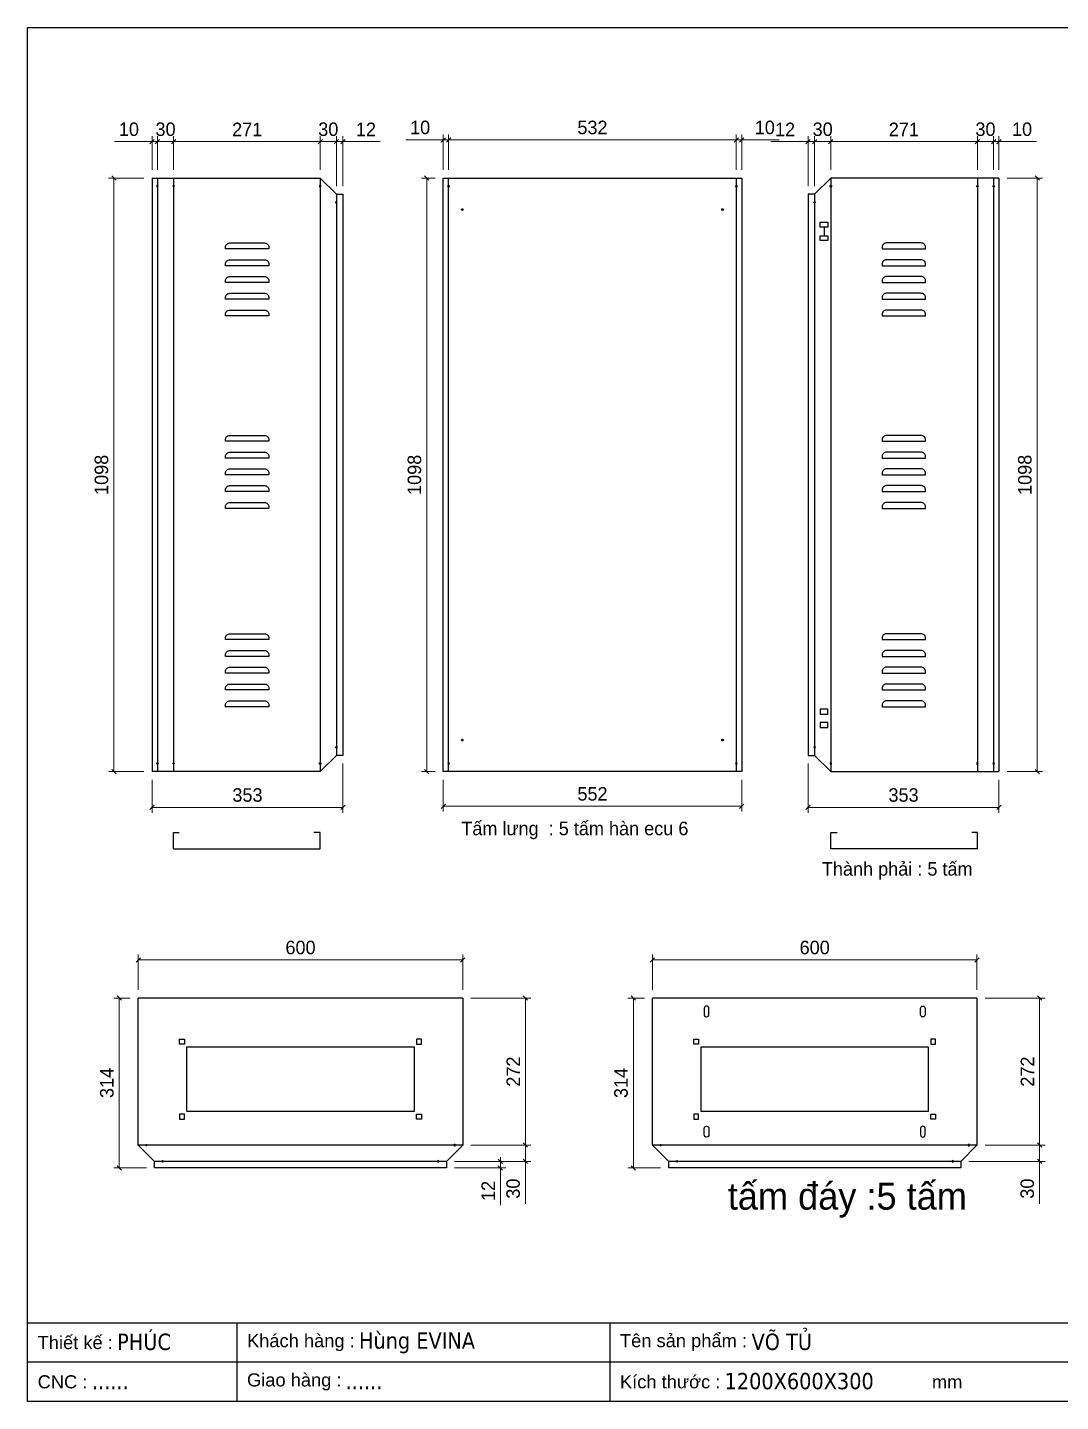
# Model space of a CAD drawing. Header units: millimetres. Extents: x 0 to 3594, y 0 to 2541.
# Drawn here: x 0 to 1910, y 0 to 2541 of the extents above; entities that cross this region are included whole.
import ezdxf
from ezdxf.enums import TextEntityAlignment as Align

# ---------------------------------------------------------------- set-up
doc = ezdxf.new("R2010")
doc.units = ezdxf.units.MM
doc.layers.add('CNC', color=7, linetype='Continuous')
doc.layers.add('DIM', color=253, linetype='Continuous')
doc.styles.add('Arial', font='arial.ttf')
doc.styles.add('Tahoma (Input Text)', font='tahoma.ttf')
doc.dimstyles.new('Dim-25', dxfattribs={"dimtxt": 25, "dimasz": 8, "dimexe": 10, "dimexo": 15, "dimgap": 10, "dimtad": 1, "dimdec": 0, "dimtxsty": 'Standard', "dimblk": 'OBLIQUE', "dimcen": 10, "dimclrd": 5, "dimclre": 5, "dimclrt": 3, "dimazin": 3, "dimtfac": 1, "dimtdec": 0, "dimtmove": 0, "dimatfit": 3, "dimldrblk": 'OBLIQUE', "dimlwd": 9, "dimlwe": 9})

# ---------------------------------------------------------------- blocks, each defined once
blk = doc.blocks.new('khungtenAsean2')
at = {"color": 7}
for p, q in [((2970, -1980), (0, -1980)), ((320, -1980), (320, -2100)), ((890, -1980), (890, -2100)), ((2020, -2040), (0, -2040))]:
    blk.add_line(p, q, dxfattribs=at)
blk.add_lwpolyline([(0, 0), (2970, 0), (2970, -2100), (0, -2100)], close=True, dxfattribs=at)
at = {"color": 2, "char_height": 20, "width": 917.634, "attachment_point": 4, "style": 'Arial'}
for s, insert in [('  Tên sản phẩm :', (890, -2010)), ('  Thiết kế :', (0, -2010)), ('  Khách hàng :', (320, -2010)), ('  Giao hàng :', (320, -2070)), ('  CNC :', (0, -2070)), ('  Kích thước :', (890, -2070)), ('mm', (1382.3, -2070))]:
    blk.add_mtext(s, dxfattribs=dict(at, insert=insert))
at = {"color": 1, "style": 'Tahoma (Input Text)', "flags": 8}
for tag, p in [('#03', (506.6, -2019.3)), ('#01', (137.1, -2021.3)), ('#05', (1106.6, -2021.3)), ('#07', (1834.7, -2021.3)), ('#09', (2146.7, -2021.3)), ('#02', (98.5, -2081.3)), ('#04', (486.1, -2081.3)), ('#06', (1065.3, -2081.3)), ('#08', (1817.4, -2081.3)), ('#10', (2146.7, -2081.3))]:
    blk.add_attdef(tag, p, '', height=25, dxfattribs=at)
blk.add_attdef('#11', text='', height=25, dxfattribs=at).set_placement((2915, -2067.3), align=Align.CENTER)
blk = doc.blocks.new('*D1')
at = {"color": 0, "linetype": 'ByBlock', "lineweight": -2}
for p, q in [((274.3, 2334), (266.3, 2326)), ((537.3, 2326), (545.3, 2334))]:
    blk.add_line(p, q, dxfattribs=at)
at = {"layer": 'Defpoints', "color": 0, "transparency": 16777216}
for p in [(541.3, 2330), (270.3, 2262.5), (541.3, 2262.5)]:
    blk.add_point(p, dxfattribs=at)
at = {"layer": 'DIM', "color": 5, "lineweight": 9, "transparency": 16777216}
for p, q in [((270.3, 2277.5), (270.3, 2340)), ((541.3, 2277.5), (541.3, 2340)), ((270.3, 2330), (541.3, 2330))]:
    blk.add_line(p, q, dxfattribs=at)
at = {"layer": 'DIM', "color": 3, "transparency": 16777216, "insert": (406.3, 2352.5), "char_height": 25, "attachment_point": 5}
blk.add_mtext('271', dxfattribs=at)
blk = doc.blocks.new('_Oblique')
at = {"color": 0, "linetype": 'ByBlock', "lineweight": -2}
blk.add_line((-0.5, -0.5), (0.5, 0.5), dxfattribs=at)
blk = doc.blocks.new('*D2')
at = {"color": 0, "linetype": 'ByBlock', "lineweight": -2}
for p, q in [((545.3, 2334), (537.3, 2326)), ((567.3, 2326), (575.3, 2334))]:
    blk.add_line(p, q, dxfattribs=at)
at = {"layer": 'Defpoints', "color": 0, "transparency": 16777216}
for p in [(571.3, 2330), (541.3, 2262.5), (571.3, 2232.5)]:
    blk.add_point(p, dxfattribs=at)
at = {"layer": 'DIM', "color": 5, "lineweight": 9, "transparency": 16777216}
for p, q in [((541.3, 2277.5), (541.3, 2340)), ((571.3, 2247.5), (571.3, 2340)), ((541.3, 2330), (571.3, 2330))]:
    blk.add_line(p, q, dxfattribs=at)
at = {"layer": 'DIM', "color": 3, "transparency": 16777216, "insert": (556.3, 2352.7), "char_height": 25, "attachment_point": 5}
blk.add_mtext('30', dxfattribs=at)
blk = doc.blocks.new('*D3')
at = {"color": 0, "linetype": 'ByBlock', "lineweight": -2}
for p, q in [((567.3, 2326), (575.3, 2334)), ((587.3, 2334), (579.3, 2326))]:
    blk.add_line(p, q, dxfattribs=at)
at = {"layer": 'Defpoints', "color": 0, "transparency": 16777216}
for p in [(583.3, 2330), (571.3, 2232.5), (583.3, 2232.5)]:
    blk.add_point(p, dxfattribs=at)
at = {"layer": 'DIM', "color": 5, "lineweight": 9, "transparency": 16777216}
for p, q in [((571.3, 2247.5), (571.3, 2340)), ((583.3, 2247.5), (583.3, 2340)), ((571.3, 2330), (563.3, 2330)), ((571.3, 2330), (583.3, 2330)), ((583.3, 2330), (652.5, 2330))]:
    blk.add_line(p, q, dxfattribs=at)
at = {"layer": 'DIM', "color": 3, "transparency": 16777216, "insert": (625.9, 2352.5), "char_height": 25, "attachment_point": 5}
blk.add_mtext('12', dxfattribs=at)
blk = doc.blocks.new('*D4')
at = {"color": 0, "linetype": 'ByBlock', "lineweight": -2}
for p, q in [((234.3, 1102.7), (226.3, 1094.7)), ((579.3, 1094.7), (587.3, 1102.7))]:
    blk.add_line(p, q, dxfattribs=at)
at = {"layer": 'Defpoints', "color": 0, "transparency": 16777216}
for p in [(583.3, 1194.9), (230.3, 1164.9), (583.3, 1098.7)]:
    blk.add_point(p, dxfattribs=at)
at = {"layer": 'DIM', "color": 5, "lineweight": 9, "transparency": 16777216}
for p, q in [((583.3, 1179.9), (583.3, 1088.7)), ((230.3, 1149.9), (230.3, 1088.7)), ((230.3, 1098.7), (583.3, 1098.7))]:
    blk.add_line(p, q, dxfattribs=at)
at = {"layer": 'DIM', "color": 3, "transparency": 16777216, "insert": (406.8, 1121.5), "char_height": 25, "attachment_point": 5}
blk.add_mtext('353', dxfattribs=at)
blk = doc.blocks.new('*D5')
at = {"color": 0, "linetype": 'ByBlock', "lineweight": -2}
for p, q in [((244.3, 2334), (236.3, 2326)), ((266.3, 2326), (274.3, 2334))]:
    blk.add_line(p, q, dxfattribs=at)
at = {"layer": 'Defpoints', "color": 0, "transparency": 16777216}
for p in [(240.3, 2330), (240.3, 2262.5), (270.3, 2262.5)]:
    blk.add_point(p, dxfattribs=at)
at = {"layer": 'DIM', "color": 5, "lineweight": 9, "transparency": 16777216}
for p, q in [((240.3, 2277.5), (240.3, 2340)), ((270.3, 2277.5), (270.3, 2340)), ((270.3, 2330), (240.3, 2330))]:
    blk.add_line(p, q, dxfattribs=at)
at = {"layer": 'DIM', "color": 3, "transparency": 16777216, "insert": (255.3, 2352.7), "char_height": 25, "attachment_point": 5}
blk.add_mtext('30', dxfattribs=at)
blk = doc.blocks.new('*D6')
at = {"color": 0, "linetype": 'ByBlock', "lineweight": -2}
for p, q in [((226.3, 2326), (234.3, 2334)), ((244.3, 2334), (236.3, 2326))]:
    blk.add_line(p, q, dxfattribs=at)
at = {"layer": 'Defpoints', "color": 0, "transparency": 16777216}
for p in [(230.3, 2330), (230.3, 2262.5), (240.3, 2262.5)]:
    blk.add_point(p, dxfattribs=at)
at = {"layer": 'DIM', "color": 5, "lineweight": 9, "transparency": 16777216}
for p, q in [((230.3, 2277.5), (230.3, 2340)), ((240.3, 2277.5), (240.3, 2340)), ((230.3, 2330), (160.9, 2330)), ((240.3, 2330), (230.3, 2330)), ((240.3, 2330), (248.3, 2330))]:
    blk.add_line(p, q, dxfattribs=at)
at = {"layer": 'DIM', "color": 3, "transparency": 16777216, "insert": (187.6, 2352.7), "char_height": 25, "attachment_point": 5}
blk.add_mtext('10', dxfattribs=at)
blk = doc.blocks.new('f3daunguoc')
at = {"layer": 'CNC', "color": 2, "lineweight": -3}
blk.add_circle((0, 0), 1.5, dxfattribs=at)
blk = doc.blocks.new('*D7')
at = {"color": 0, "linetype": 'ByBlock', "lineweight": -2}
for p, q in [((163.7, 2258.5), (155.7, 2266.5)), ((155.7, 1168.9), (163.7, 1160.9))]:
    blk.add_line(p, q, dxfattribs=at)
at = {"layer": 'Defpoints', "color": 0, "ltscale": 3, "transparency": 16777216}
for p in [(230.3, 2262.5), (159.7, 1164.9), (230.3, 1164.9)]:
    blk.add_point(p, dxfattribs=at)
at = {"layer": 'DIM', "color": 5, "lineweight": 9, "ltscale": 3, "transparency": 16777216}
for p, q in [((215.3, 2262.5), (149.7, 2262.5)), ((159.7, 2262.5), (159.7, 1164.9)), ((215.3, 1164.9), (149.7, 1164.9))]:
    blk.add_line(p, q, dxfattribs=at)
at = {"layer": 'DIM', "color": 3, "ltscale": 3, "transparency": 16777216, "insert": (136.9, 1713.7), "char_height": 25, "attachment_point": 5, "rotation": 90}
blk.add_mtext('1098', dxfattribs=at)
blk = doc.blocks.new('*D8')
at = {"color": 0, "linetype": 'ByBlock', "lineweight": -2}
for p, q in [((1489.6, 2334), (1481.6, 2326)), ((1752.6, 2326), (1760.6, 2334))]:
    blk.add_line(p, q, dxfattribs=at)
at = {"layer": 'Defpoints', "color": 0, "transparency": 16777216}
for p in [(1485.6, 2330), (1485.6, 2262.5), (1756.6, 2262.5)]:
    blk.add_point(p, dxfattribs=at)
at = {"layer": 'DIM', "color": 5, "lineweight": 9, "transparency": 16777216}
for p, q in [((1485.6, 2277.5), (1485.6, 2340)), ((1756.6, 2277.5), (1756.6, 2340)), ((1756.6, 2330), (1485.6, 2330))]:
    blk.add_line(p, q, dxfattribs=at)
at = {"layer": 'DIM', "color": 3, "transparency": 16777216, "insert": (1620.6, 2352.5), "char_height": 25, "attachment_point": 5}
blk.add_mtext('271', dxfattribs=at)
blk = doc.blocks.new('*D9')
at = {"color": 0, "linetype": 'ByBlock', "lineweight": -2}
for p, q in [((1459.6, 2334), (1451.6, 2326)), ((1481.6, 2326), (1489.6, 2334))]:
    blk.add_line(p, q, dxfattribs=at)
at = {"layer": 'Defpoints', "color": 0, "transparency": 16777216}
for p in [(1455.6, 2330), (1485.6, 2262.5), (1455.6, 2232.5)]:
    blk.add_point(p, dxfattribs=at)
at = {"layer": 'DIM', "color": 5, "lineweight": 9, "transparency": 16777216}
for p, q in [((1455.6, 2247.5), (1455.6, 2340)), ((1485.6, 2277.5), (1485.6, 2340)), ((1485.6, 2330), (1455.6, 2330))]:
    blk.add_line(p, q, dxfattribs=at)
at = {"layer": 'DIM', "color": 3, "transparency": 16777216, "insert": (1470.6, 2352.7), "char_height": 25, "attachment_point": 5}
blk.add_mtext('30', dxfattribs=at)
blk = doc.blocks.new('*D10')
at = {"color": 0, "linetype": 'ByBlock', "lineweight": -2}
for p, q in [((1439.6, 2326), (1447.6, 2334)), ((1459.6, 2334), (1451.6, 2326))]:
    blk.add_line(p, q, dxfattribs=at)
at = {"layer": 'Defpoints', "color": 0, "transparency": 16777216}
for p in [(1443.6, 2330), (1443.6, 2232.5), (1455.6, 2232.5)]:
    blk.add_point(p, dxfattribs=at)
at = {"layer": 'DIM', "color": 5, "lineweight": 9, "transparency": 16777216}
for p, q in [((1443.6, 2247.5), (1443.6, 2340)), ((1455.6, 2247.5), (1455.6, 2340)), ((1443.6, 2330), (1374.4, 2330)), ((1455.6, 2330), (1443.6, 2330)), ((1455.6, 2330), (1463.6, 2330))]:
    blk.add_line(p, q, dxfattribs=at)
at = {"layer": 'DIM', "color": 3, "transparency": 16777216, "insert": (1401, 2352.5), "char_height": 25, "attachment_point": 5}
blk.add_mtext('12', dxfattribs=at)
blk = doc.blocks.new('*D11')
at = {"color": 0, "linetype": 'ByBlock', "lineweight": -2}
for p, q in [((1447.6, 1102.7), (1439.6, 1094.7)), ((1792.6, 1094.7), (1800.6, 1102.7))]:
    blk.add_line(p, q, dxfattribs=at)
at = {"layer": 'Defpoints', "color": 0, "transparency": 16777216}
for p in [(1443.6, 1194.9), (1796.6, 1164.9), (1443.6, 1098.7)]:
    blk.add_point(p, dxfattribs=at)
at = {"layer": 'DIM', "color": 5, "lineweight": 9, "transparency": 16777216}
for p, q in [((1443.6, 1179.9), (1443.6, 1088.7)), ((1796.6, 1149.9), (1796.6, 1088.7)), ((1796.6, 1098.7), (1443.6, 1098.7))]:
    blk.add_line(p, q, dxfattribs=at)
at = {"layer": 'DIM', "color": 3, "transparency": 16777216, "insert": (1620.1, 1121.5), "char_height": 25, "attachment_point": 5}
blk.add_mtext('353', dxfattribs=at)
blk = doc.blocks.new('*D12')
at = {"color": 0, "linetype": 'ByBlock', "lineweight": -2}
for p, q in [((1760.6, 2334), (1752.6, 2326)), ((1782.6, 2326), (1790.6, 2334))]:
    blk.add_line(p, q, dxfattribs=at)
at = {"layer": 'Defpoints', "color": 0, "transparency": 16777216}
for p in [(1786.6, 2330), (1756.6, 2262.5), (1786.6, 2262.5)]:
    blk.add_point(p, dxfattribs=at)
at = {"layer": 'DIM', "color": 5, "lineweight": 9, "transparency": 16777216}
for p, q in [((1756.6, 2277.5), (1756.6, 2340)), ((1786.6, 2277.5), (1786.6, 2340)), ((1756.6, 2330), (1786.6, 2330))]:
    blk.add_line(p, q, dxfattribs=at)
at = {"layer": 'DIM', "color": 3, "transparency": 16777216, "insert": (1771.6, 2352.7), "char_height": 25, "attachment_point": 5}
blk.add_mtext('30', dxfattribs=at)
blk = doc.blocks.new('*D13')
at = {"color": 0, "linetype": 'ByBlock', "lineweight": -2}
for p, q in [((1782.6, 2326), (1790.6, 2334)), ((1800.6, 2334), (1792.6, 2326))]:
    blk.add_line(p, q, dxfattribs=at)
at = {"layer": 'Defpoints', "color": 0, "transparency": 16777216}
for p in [(1796.6, 2330), (1786.6, 2262.5), (1796.6, 2262.5)]:
    blk.add_point(p, dxfattribs=at)
at = {"layer": 'DIM', "color": 5, "lineweight": 9, "transparency": 16777216}
for p, q in [((1786.6, 2277.5), (1786.6, 2340)), ((1796.6, 2277.5), (1796.6, 2340)), ((1786.6, 2330), (1778.6, 2330)), ((1786.6, 2330), (1796.6, 2330)), ((1796.6, 2330), (1866, 2330))]:
    blk.add_line(p, q, dxfattribs=at)
at = {"layer": 'DIM', "color": 3, "transparency": 16777216, "insert": (1839.3, 2352.7), "char_height": 25, "attachment_point": 5}
blk.add_mtext('10', dxfattribs=at)
blk = doc.blocks.new('*D14')
at = {"color": 0, "linetype": 'ByBlock', "lineweight": -2}
for p, q in [((1871.3, 2258.5), (1863.3, 2266.5)), ((1863.3, 1168.9), (1871.3, 1160.9))]:
    blk.add_line(p, q, dxfattribs=at)
at = {"layer": 'Defpoints', "color": 0, "ltscale": 3, "transparency": 16777216}
for p in [(1796.6, 2262.5), (1796.6, 1164.9), (1867.3, 1164.9)]:
    blk.add_point(p, dxfattribs=at)
at = {"layer": 'DIM', "color": 5, "lineweight": 9, "ltscale": 3, "transparency": 16777216}
for p, q in [((1811.6, 2262.5), (1877.3, 2262.5)), ((1867.3, 2262.5), (1867.3, 1164.9)), ((1811.6, 1164.9), (1877.3, 1164.9))]:
    blk.add_line(p, q, dxfattribs=at)
at = {"layer": 'DIM', "color": 3, "ltscale": 3, "transparency": 16777216, "insert": (1844.5, 1713.7), "char_height": 25, "attachment_point": 5, "rotation": 90}
blk.add_mtext('1098', dxfattribs=at)
blk = doc.blocks.new('*D15')
at = {"color": 0, "linetype": 'ByBlock', "lineweight": -2}
for p, q in [((772.8, 1104.9), (764.8, 1096.9)), ((1316.8, 1096.9), (1324.8, 1104.9))]:
    blk.add_line(p, q, dxfattribs=at)
at = {"layer": 'Defpoints', "color": 0, "transparency": 16777216}
for p in [(768.8, 1164.9), (1320.8, 1164.9), (1320.8, 1100.9)]:
    blk.add_point(p, dxfattribs=at)
at = {"layer": 'DIM', "color": 5, "lineweight": 9, "transparency": 16777216}
for p, q in [((768.8, 1149.9), (768.8, 1090.9)), ((1320.8, 1149.9), (1320.8, 1090.9)), ((768.8, 1100.9), (1320.8, 1100.9))]:
    blk.add_line(p, q, dxfattribs=at)
at = {"layer": 'DIM', "color": 3, "transparency": 16777216, "insert": (1044.8, 1123.6), "char_height": 25, "attachment_point": 5}
blk.add_mtext('552', dxfattribs=at)
blk = doc.blocks.new('*D16')
at = {"color": 0, "linetype": 'ByBlock', "lineweight": -2}
for p, q in [((782.8, 2337.2), (774.8, 2329.2)), ((1306.8, 2329.2), (1314.8, 2337.2))]:
    blk.add_line(p, q, dxfattribs=at)
at = {"layer": 'Defpoints', "color": 0, "transparency": 16777216}
for p in [(1310.8, 2333.2), (778.8, 2262.5), (1310.8, 2262.5)]:
    blk.add_point(p, dxfattribs=at)
at = {"layer": 'DIM', "color": 5, "lineweight": 9, "transparency": 16777216}
for p, q in [((778.8, 2277.5), (778.8, 2343.2)), ((1310.8, 2277.5), (1310.8, 2343.2)), ((778.8, 2333.2), (1310.8, 2333.2))]:
    blk.add_line(p, q, dxfattribs=at)
at = {"layer": 'DIM', "color": 3, "transparency": 16777216, "insert": (1044.8, 2356), "char_height": 25, "attachment_point": 5}
blk.add_mtext('532', dxfattribs=at)
blk = doc.blocks.new('*D17')
at = {"color": 0, "linetype": 'ByBlock', "lineweight": -2}
for p, q in [((1306.8, 2329.2), (1314.8, 2337.2)), ((1324.8, 2337.2), (1316.8, 2329.2))]:
    blk.add_line(p, q, dxfattribs=at)
at = {"layer": 'Defpoints', "color": 0, "transparency": 16777216}
for p in [(1320.8, 2333.2), (1310.8, 2262.5), (1320.8, 2262.5)]:
    blk.add_point(p, dxfattribs=at)
at = {"layer": 'DIM', "color": 5, "lineweight": 9, "transparency": 16777216}
for p, q in [((1310.8, 2277.5), (1310.8, 2343.2)), ((1320.8, 2277.5), (1320.8, 2343.2)), ((1310.8, 2333.2), (1302.8, 2333.2)), ((1310.8, 2333.2), (1320.8, 2333.2)), ((1320.8, 2333.2), (1390.1, 2333.2))]:
    blk.add_line(p, q, dxfattribs=at)
at = {"layer": 'DIM', "color": 3, "transparency": 16777216, "insert": (1363.5, 2356), "char_height": 25, "attachment_point": 5}
blk.add_mtext('10', dxfattribs=at)
blk = doc.blocks.new('*D18')
at = {"color": 0, "linetype": 'ByBlock', "lineweight": -2}
for p, q in [((764.8, 2329.2), (772.8, 2337.2)), ((782.8, 2337.2), (774.8, 2329.2))]:
    blk.add_line(p, q, dxfattribs=at)
at = {"layer": 'Defpoints', "color": 0, "transparency": 16777216}
for p in [(768.8, 2333.2), (768.8, 2262.5), (778.8, 2262.5)]:
    blk.add_point(p, dxfattribs=at)
at = {"layer": 'DIM', "color": 5, "lineweight": 9, "transparency": 16777216}
for p, q in [((768.8, 2277.5), (768.8, 2343.2)), ((778.8, 2277.5), (778.8, 2343.2)), ((768.8, 2333.2), (699.4, 2333.2)), ((778.8, 2333.2), (768.8, 2333.2)), ((778.8, 2333.2), (786.8, 2333.2))]:
    blk.add_line(p, q, dxfattribs=at)
at = {"layer": 'DIM', "color": 3, "transparency": 16777216, "insert": (726.1, 2356), "char_height": 25, "attachment_point": 5}
blk.add_mtext('10', dxfattribs=at)
blk = doc.blocks.new('*D19')
at = {"color": 0, "linetype": 'ByBlock', "lineweight": -2}
for p, q in [((742.5, 2258.5), (734.5, 2266.5)), ((734.5, 1168.9), (742.5, 1160.9))]:
    blk.add_line(p, q, dxfattribs=at)
at = {"layer": 'Defpoints', "color": 0, "ltscale": 3, "transparency": 16777216}
for p in [(768.8, 2262.5), (738.5, 1164.9), (768.8, 1164.9)]:
    blk.add_point(p, dxfattribs=at)
at = {"layer": 'DIM', "color": 5, "lineweight": 9, "ltscale": 3, "transparency": 16777216}
for p, q in [((753.8, 2262.5), (728.5, 2262.5)), ((738.5, 2262.5), (738.5, 1164.9)), ((753.8, 1164.9), (728.5, 1164.9))]:
    blk.add_line(p, q, dxfattribs=at)
at = {"layer": 'DIM', "color": 3, "ltscale": 3, "transparency": 16777216, "insert": (715.7, 1713.7), "char_height": 25, "attachment_point": 5, "rotation": 90}
blk.add_mtext('1098', dxfattribs=at)
blk = doc.blocks.new('*D24')
at = {"color": 0, "linetype": 'ByBlock', "lineweight": -2}
for p, q in [((870.6, 448.1), (878.6, 440.1)), ((878.6, 428.1), (870.6, 436.1))]:
    blk.add_line(p, q, dxfattribs=at)
at = {"layer": 'Defpoints', "color": 0, "transparency": 16777216}
for p in [(774.9, 444.1), (774.9, 432.1), (874.6, 432.1)]:
    blk.add_point(p, dxfattribs=at)
at = {"layer": 'DIM', "color": 5, "lineweight": 9, "transparency": 16777216}
for p, q in [((789.9, 444.1), (884.6, 444.1)), ((789.9, 432.1), (884.6, 432.1)), ((874.6, 444.1), (874.6, 452.1)), ((874.6, 444.1), (874.6, 432.1)), ((874.6, 432.1), (874.6, 362.9))]:
    blk.add_line(p, q, dxfattribs=at)
at = {"layer": 'DIM', "color": 3, "transparency": 16777216, "insert": (852.1, 389.5), "char_height": 25, "attachment_point": 5, "rotation": 90}
blk.add_mtext('12', dxfattribs=at)
blk = doc.blocks.new('*D25')
at = {"color": 0, "linetype": 'ByBlock', "lineweight": -2}
for p, q in [((173.7, 742.1), (165.7, 750.1)), ((165.7, 436.1), (173.7, 428.1))]:
    blk.add_line(p, q, dxfattribs=at)
at = {"layer": 'Defpoints', "color": 0, "transparency": 16777216}
for p in [(204.9, 746.1), (169.7, 432.1), (234.9, 432.1)]:
    blk.add_point(p, dxfattribs=at)
at = {"layer": 'DIM', "color": 5, "lineweight": 9, "transparency": 16777216}
for p, q in [((189.9, 746.1), (159.7, 746.1)), ((169.7, 746.1), (169.7, 432.1)), ((219.9, 432.1), (159.7, 432.1))]:
    blk.add_line(p, q, dxfattribs=at)
at = {"layer": 'DIM', "color": 3, "transparency": 16777216, "insert": (146.9, 589.1), "char_height": 25, "attachment_point": 5, "rotation": 90}
blk.add_mtext('314', dxfattribs=at)
blk = doc.blocks.new('*D26')
at = {"color": 0, "linetype": 'ByBlock', "lineweight": -2}
for p, q in [((208.9, 820.7), (200.9, 812.7)), ((800.9, 812.7), (808.9, 820.7))]:
    blk.add_line(p, q, dxfattribs=at)
at = {"layer": 'Defpoints', "color": 0, "ltscale": 3, "transparency": 16777216}
for p in [(204.9, 816.7), (204.9, 746.1), (804.9, 746.1)]:
    blk.add_point(p, dxfattribs=at)
at = {"layer": 'DIM', "color": 5, "lineweight": 9, "ltscale": 3, "transparency": 16777216}
for p, q in [((204.9, 761.1), (204.9, 826.7)), ((804.9, 816.7), (204.9, 816.7)), ((804.9, 761.1), (804.9, 826.7))]:
    blk.add_line(p, q, dxfattribs=at)
at = {"layer": 'DIM', "color": 3, "ltscale": 3, "transparency": 16777216, "insert": (504.9, 839.5), "char_height": 25, "attachment_point": 5}
blk.add_mtext('600', dxfattribs=at)
blk = doc.blocks.new('*D27')
at = {"color": 0, "linetype": 'ByBlock', "lineweight": -2}
for p, q in [((924.9, 470.1), (916.9, 478.1)), ((916.9, 448.1), (924.9, 440.1))]:
    blk.add_line(p, q, dxfattribs=at)
at = {"layer": 'Defpoints', "color": 0, "ltscale": 3, "transparency": 16777216}
for p in [(804.9, 474.1), (920.9, 474.1), (774.9, 444.1)]:
    blk.add_point(p, dxfattribs=at)
at = {"layer": 'DIM', "color": 5, "lineweight": 9, "ltscale": 3, "transparency": 16777216}
for p, q in [((819.9, 474.1), (930.9, 474.1)), ((920.9, 474.1), (920.9, 444.1)), ((789.9, 444.1), (930.9, 444.1)), ((920.9, 444.1), (920.9, 365.8))]:
    blk.add_line(p, q, dxfattribs=at)
at = {"layer": 'DIM', "color": 3, "ltscale": 3, "transparency": 16777216, "insert": (898.2, 393.7), "char_height": 25, "attachment_point": 5, "rotation": 90}
blk.add_mtext('30', dxfattribs=at)
blk = doc.blocks.new('*D28')
at = {"color": 0, "linetype": 'ByBlock', "lineweight": -2}
for p, q in [((924.9, 742.1), (916.9, 750.1)), ((916.9, 478.1), (924.9, 470.1))]:
    blk.add_line(p, q, dxfattribs=at)
at = {"layer": 'Defpoints', "color": 0, "ltscale": 3, "transparency": 16777216}
for p in [(804.9, 746.1), (920.9, 746.1), (804.9, 474.1)]:
    blk.add_point(p, dxfattribs=at)
at = {"layer": 'DIM', "color": 5, "lineweight": 9, "ltscale": 3, "transparency": 16777216}
for p, q in [((819.9, 746.1), (930.9, 746.1)), ((920.9, 474.1), (920.9, 746.1)), ((819.9, 474.1), (930.9, 474.1))]:
    blk.add_line(p, q, dxfattribs=at)
at = {"layer": 'DIM', "color": 3, "ltscale": 3, "transparency": 16777216, "insert": (898.4, 610.1), "char_height": 25, "attachment_point": 5, "rotation": 90}
blk.add_mtext('272', dxfattribs=at)
blk = doc.blocks.new('*D29')
at = {"color": 0, "linetype": 'ByBlock', "lineweight": -2}
for p, q in [((1124.5, 742.1), (1116.5, 750.1)), ((1116.5, 436.1), (1124.5, 428.1))]:
    blk.add_line(p, q, dxfattribs=at)
at = {"layer": 'Defpoints', "color": 0, "transparency": 16777216}
for p in [(1155.8, 746.1), (1120.5, 432.1), (1185.8, 432.1)]:
    blk.add_point(p, dxfattribs=at)
at = {"layer": 'DIM', "color": 5, "lineweight": 9, "transparency": 16777216}
for p, q in [((1140.8, 746.1), (1110.5, 746.1)), ((1120.5, 746.1), (1120.5, 432.1)), ((1170.8, 432.1), (1110.5, 432.1))]:
    blk.add_line(p, q, dxfattribs=at)
at = {"layer": 'DIM', "color": 3, "transparency": 16777216, "insert": (1097.7, 589.1), "char_height": 25, "attachment_point": 5, "rotation": 90}
blk.add_mtext('314', dxfattribs=at)
blk = doc.blocks.new('*D30')
at = {"color": 0, "linetype": 'ByBlock', "lineweight": -2}
for p, q in [((1159.8, 820.7), (1151.8, 812.7)), ((1751.8, 812.7), (1759.8, 820.7))]:
    blk.add_line(p, q, dxfattribs=at)
at = {"layer": 'Defpoints', "color": 0, "ltscale": 3, "transparency": 16777216}
for p in [(1155.8, 816.7), (1155.8, 746.1), (1755.8, 746.1)]:
    blk.add_point(p, dxfattribs=at)
at = {"layer": 'DIM', "color": 5, "lineweight": 9, "ltscale": 3, "transparency": 16777216}
for p, q in [((1155.8, 761.1), (1155.8, 826.7)), ((1755.8, 816.7), (1155.8, 816.7)), ((1755.8, 761.1), (1755.8, 826.7))]:
    blk.add_line(p, q, dxfattribs=at)
at = {"layer": 'DIM', "color": 3, "ltscale": 3, "transparency": 16777216, "insert": (1455.8, 839.5), "char_height": 25, "attachment_point": 5}
blk.add_mtext('600', dxfattribs=at)
blk = doc.blocks.new('*D31')
at = {"color": 0, "linetype": 'ByBlock', "lineweight": -2}
for p, q in [((1875.8, 470.1), (1867.8, 478.1)), ((1867.8, 448.1), (1875.8, 440.1))]:
    blk.add_line(p, q, dxfattribs=at)
at = {"layer": 'Defpoints', "color": 0, "ltscale": 3, "transparency": 16777216}
for p in [(1755.8, 474.1), (1871.8, 474.1), (1725.8, 444.1)]:
    blk.add_point(p, dxfattribs=at)
at = {"layer": 'DIM', "color": 5, "lineweight": 9, "ltscale": 3, "transparency": 16777216}
for p, q in [((1770.8, 474.1), (1881.8, 474.1)), ((1871.8, 474.1), (1871.8, 444.1)), ((1740.8, 444.1), (1881.8, 444.1)), ((1871.8, 444.1), (1871.8, 365.8))]:
    blk.add_line(p, q, dxfattribs=at)
at = {"layer": 'DIM', "color": 3, "ltscale": 3, "transparency": 16777216, "insert": (1849, 393.7), "char_height": 25, "attachment_point": 5, "rotation": 90}
blk.add_mtext('30', dxfattribs=at)
blk = doc.blocks.new('*D32')
at = {"color": 0, "linetype": 'ByBlock', "lineweight": -2}
for p, q in [((1875.8, 742.1), (1867.8, 750.1)), ((1867.8, 478.1), (1875.8, 470.1))]:
    blk.add_line(p, q, dxfattribs=at)
at = {"layer": 'Defpoints', "color": 0, "ltscale": 3, "transparency": 16777216}
for p in [(1755.8, 746.1), (1871.8, 746.1), (1755.8, 474.1)]:
    blk.add_point(p, dxfattribs=at)
at = {"layer": 'DIM', "color": 5, "lineweight": 9, "ltscale": 3, "transparency": 16777216}
for p, q in [((1770.8, 746.1), (1881.8, 746.1)), ((1871.8, 474.1), (1871.8, 746.1)), ((1770.8, 474.1), (1881.8, 474.1))]:
    blk.add_line(p, q, dxfattribs=at)
at = {"layer": 'DIM', "color": 3, "ltscale": 3, "transparency": 16777216, "insert": (1849.2, 610.1), "char_height": 25, "attachment_point": 5, "rotation": 90}
blk.add_mtext('272', dxfattribs=at)
blk = doc.blocks.new('ovan8.5x20')
at = {"layer": 'CNC', "color": 2, "lineweight": -3}
for p, q in [((5.7, 4.2), (-5.8, 4.2)), ((-5.8, -4.2), (5.7, -4.2))]:
    blk.add_line(p, q, dxfattribs=at)
for centre, start, end in [((-5.8, 0), 90, 270), ((5.7, 0), 270, 90)]:
    blk.add_arc(centre, 4.25, start, end, dxfattribs=at)

msp = doc.modelspace()

# ---------------------------------------------------------------- linework, layer by layer
at = {"color": 7}
for p, q in [((230.3, 2262.5), (230.3, 1164.9)), ((240.3, 2262.5), (240.3, 1164.9)), ((270.3, 2262.5), (270.3, 1164.9)), ((541.3, 2262.5), (541.3, 1164.9)), ((541.3, 2262.5), (571.3, 2232.5)), ((768.8, 2262.5), (1320.8, 2262.5)), ((768.8, 1164.9), (768.8, 2262.5)), ((778.8, 1164.9), (778.8, 2262.5)), ((1310.8, 2262.5), (1310.8, 1164.9)), ((1320.8, 2262.5), (1320.8, 1164.9)), ((1485.6, 2262.5), (1455.6, 2232.5)), ((1485.6, 2262.5), (1485.6, 1164.9)), ((1756.6, 2262.5), (1756.6, 1164.9)), ((1786.6, 2262.5), (1786.6, 1164.9)), ((1796.6, 2262.5), (1796.6, 1164.9)), ((571.3, 2232.5), (571.3, 1194.9)), ((1455.6, 2232.5), (1455.6, 1194.9)), ((541.3, 1164.9), (571.3, 1194.9)), ((1485.6, 1164.9), (1455.6, 1194.9)), ((1320.8, 1164.9), (768.8, 1164.9)), ((270.3, 1022), (270.3, 1052)), ((270.3, 1052), (280.3, 1052)), ((541.3, 1052), (529.3, 1052)), ((541.3, 1022), (541.3, 1052)), ((1485.6, 1022), (1485.6, 1052)), ((1485.6, 1052), (1497.6, 1052)), ((1756.6, 1052), (1746.6, 1052)), ((1756.6, 1022), (1756.6, 1052)), ((270.3, 1022), (541.3, 1022)), ((1756.6, 1022), (1485.6, 1022)), ((804.9, 746.1), (204.9, 746.1)), ((1755.8, 746.1), (1155.8, 746.1)), ((804.9, 474.1), (204.9, 474.1)), ((204.9, 474.1), (234.9, 444.1)), ((804.9, 474.1), (774.9, 444.1)), ((1755.8, 474.1), (1155.8, 474.1)), ((1155.8, 474.1), (1185.8, 444.1)), ((1755.8, 474.1), (1725.8, 444.1)), ((774.9, 444.1), (234.9, 444.1)), ((1725.8, 444.1), (1185.8, 444.1))]:
    msp.add_line(p, q, dxfattribs=at)
at = {"color": 7, "ltscale": 3}
msp.add_line((1473.1, 2172), (1473.1, 2156), dxfattribs=at)
at = {"color": 7}
for points in [[(230.3, 2262.5), (541.3, 2262.5)], [(1796.6, 2262.5), (1485.6, 2262.5)], [(571.3, 2232.5), (583.3, 2232.5), (583.3, 1194.9), (571.3, 1194.9)], [(1455.6, 2232.5), (1443.6, 2232.5), (1443.6, 1194.9), (1455.6, 1194.9)], [(541.3, 1164.9), (230.3, 1164.9)], [(1485.6, 1164.9), (1796.6, 1164.9)], [(204.9, 474.1), (204.9, 746.1)], [(804.9, 746.1), (804.9, 474.1)], [(1155.8, 474.1), (1155.8, 746.1)], [(1755.8, 746.1), (1755.8, 474.1)], [(774.9, 444.1), (774.9, 432.1), (234.9, 432.1), (234.9, 444.1)], [(1725.8, 444.1), (1725.8, 432.1), (1185.8, 432.1), (1185.8, 444.1)]]:
    msp.add_lwpolyline(points, dxfattribs=at)
at = {"color": 2}
for points in [[(1466.1, 2181), (1480.1, 2181), (1480.1, 2172), (1466.1, 2172)], [(1466.1, 2156), (1480.1, 2156), (1480.1, 2147), (1466.1, 2147)], [(1466.1, 1271.4), (1480.1, 1271.4), (1480.1, 1280.4), (1466.1, 1280.4)], [(1466.1, 1246.4), (1480.1, 1246.4), (1480.1, 1255.4), (1466.1, 1255.4)], [(290.2, 660.8), (281.2, 660.8), (281.2, 669.8), (290.2, 669.8)], [(719.7, 660.8), (728.7, 660.8), (728.7, 669.8), (719.7, 669.8)], [(1241, 660.8), (1232, 660.8), (1232, 669.8), (1241, 669.8)], [(1670.5, 660.8), (1679.5, 660.8), (1679.5, 669.8), (1670.5, 669.8)], [(294.9, 656.1), (714.9, 656.1), (714.9, 536.1), (294.9, 536.1)], [(1245.8, 656.1), (1665.8, 656.1), (1665.8, 536.1), (1245.8, 536.1)], [(290.2, 531.3), (281.2, 531.3), (281.2, 522.3), (290.2, 522.3)], [(719.7, 531.3), (728.7, 531.3), (728.7, 522.3), (719.7, 522.3)], [(1241, 531.3), (1232, 531.3), (1232, 522.3), (1241, 522.3)], [(1670.5, 531.3), (1679.5, 531.3), (1679.5, 522.3), (1670.5, 522.3)]]:
    msp.add_lwpolyline(points, close=True, dxfattribs=at)
for points in [[(374.3, 2142.5), (438.3, 2142.5, -0.414214), (446.3, 2134.5), (446.3, 2131.5), (366.3, 2131.5), (366.3, 2134.5, -0.414214)], [(1652.6, 2142.5), (1588.6, 2142.5, 0.414214), (1580.6, 2134.5), (1580.6, 2131.5), (1660.6, 2131.5), (1660.6, 2134.5, 0.414214)], [(374.3, 2111.5), (438.3, 2111.5, -0.414214), (446.3, 2103.5), (446.3, 2100.5), (366.3, 2100.5), (366.3, 2103.5, -0.414214)], [(1652.6, 2111.5), (1588.6, 2111.5, 0.414214), (1580.6, 2103.5), (1580.6, 2100.5), (1660.6, 2100.5), (1660.6, 2103.5, 0.414214)], [(374.3, 2080.5), (438.3, 2080.5, -0.414214), (446.3, 2072.5), (446.3, 2069.5), (366.3, 2069.5), (366.3, 2072.5, -0.414214)], [(1652.6, 2080.5), (1588.6, 2080.5, 0.414214), (1580.6, 2072.5), (1580.6, 2069.5), (1660.6, 2069.5), (1660.6, 2072.5, 0.414214)], [(374.3, 2049.5), (438.3, 2049.5, -0.414214), (446.3, 2041.5), (446.3, 2038.5), (366.3, 2038.5), (366.3, 2041.5, -0.414214)], [(1652.6, 2049.5), (1588.6, 2049.5, 0.414214), (1580.6, 2041.5), (1580.6, 2038.5), (1660.6, 2038.5), (1660.6, 2041.5, 0.414214)], [(374.3, 2018.5), (438.3, 2018.5, -0.414214), (446.3, 2010.5), (446.3, 2007.5), (366.3, 2007.5), (366.3, 2010.5, -0.414214)], [(1652.6, 2018.5), (1588.6, 2018.5, 0.414214), (1580.6, 2010.5), (1580.6, 2007.5), (1660.6, 2007.5), (1660.6, 2010.5, 0.414214)], [(374.3, 1786.7), (438.3, 1786.7, -0.414214), (446.3, 1778.7), (446.3, 1775.7), (366.3, 1775.7), (366.3, 1778.7, -0.414214)], [(1652.6, 1786.7), (1588.6, 1786.7, 0.414214), (1580.6, 1778.7), (1580.6, 1775.7), (1660.6, 1775.7), (1660.6, 1778.7, 0.414214)], [(374.3, 1755.7), (438.3, 1755.7, -0.414214), (446.3, 1747.7), (446.3, 1744.7), (366.3, 1744.7), (366.3, 1747.7, -0.414214)], [(1652.6, 1755.7), (1588.6, 1755.7, 0.414214), (1580.6, 1747.7), (1580.6, 1744.7), (1660.6, 1744.7), (1660.6, 1747.7, 0.414214)], [(374.3, 1724.7), (438.3, 1724.7, -0.414214), (446.3, 1716.7), (446.3, 1713.7), (366.3, 1713.7), (366.3, 1716.7, -0.414214)], [(1652.6, 1724.7), (1588.6, 1724.7, 0.414214), (1580.6, 1716.7), (1580.6, 1713.7), (1660.6, 1713.7), (1660.6, 1716.7, 0.414214)], [(374.3, 1693.7), (438.3, 1693.7, -0.414214), (446.3, 1685.7), (446.3, 1682.7), (366.3, 1682.7), (366.3, 1685.7, -0.414214)], [(1652.6, 1693.7), (1588.6, 1693.7, 0.414214), (1580.6, 1685.7), (1580.6, 1682.7), (1660.6, 1682.7), (1660.6, 1685.7, 0.414214)], [(374.3, 1662.7), (438.3, 1662.7, -0.414214), (446.3, 1654.7), (446.3, 1651.7), (366.3, 1651.7), (366.3, 1654.7, -0.414214)], [(1652.6, 1662.7), (1588.6, 1662.7, 0.414214), (1580.6, 1654.7), (1580.6, 1651.7), (1660.6, 1651.7), (1660.6, 1654.7, 0.414214)], [(374.3, 1419.9), (438.3, 1419.9, -0.414214), (446.3, 1411.9), (446.3, 1408.9), (366.3, 1408.9), (366.3, 1411.9, -0.414214)], [(1652.6, 1419.9), (1588.6, 1419.9, 0.414214), (1580.6, 1411.9), (1580.6, 1408.9), (1660.6, 1408.9), (1660.6, 1411.9, 0.414214)], [(374.3, 1388.9), (438.3, 1388.9, -0.414214), (446.3, 1380.9), (446.3, 1377.9), (366.3, 1377.9), (366.3, 1380.9, -0.414214)], [(1652.6, 1388.9), (1588.6, 1388.9, 0.414214), (1580.6, 1380.9), (1580.6, 1377.9), (1660.6, 1377.9), (1660.6, 1380.9, 0.414214)], [(374.3, 1357.9), (438.3, 1357.9, -0.414214), (446.3, 1349.9), (446.3, 1346.9), (366.3, 1346.9), (366.3, 1349.9, -0.414214)], [(1652.6, 1357.9), (1588.6, 1357.9, 0.414214), (1580.6, 1349.9), (1580.6, 1346.9), (1660.6, 1346.9), (1660.6, 1349.9, 0.414214)], [(374.3, 1326.9), (438.3, 1326.9, -0.414214), (446.3, 1318.9), (446.3, 1315.9), (366.3, 1315.9), (366.3, 1318.9, -0.414214)], [(1652.6, 1326.9), (1588.6, 1326.9, 0.414214), (1580.6, 1318.9), (1580.6, 1315.9), (1660.6, 1315.9), (1660.6, 1318.9, 0.414214)], [(374.3, 1295.9), (438.3, 1295.9, -0.414214), (446.3, 1287.9), (446.3, 1284.9), (366.3, 1284.9), (366.3, 1287.9, -0.414214)], [(1652.6, 1295.9), (1588.6, 1295.9, 0.414214), (1580.6, 1287.9), (1580.6, 1284.9), (1660.6, 1284.9), (1660.6, 1287.9, 0.414214)]]:
    msp.add_lwpolyline(points, format="xyb", close=True, dxfattribs=at)
at = {"color": 2, "ltscale": 3}
for centre in [(804.2, 2204.3), (1285.4, 2204.3), (804.2, 1223.1), (1285.4, 1223.1)]:
    msp.add_circle(centre, 1.5, dxfattribs=at)

# ---------------------------------------------------------------- block references
at = {"color": 7}
ref = msp.add_blockref('khungtenAsean2', (0, 2541), dxfattribs=dict(at, xscale=1.210000000006402, yscale=1.210000000006402, zscale=1.210000000006402))
ref.add_attrib('#06', '1200X600X300', (1289.1, 22.7), dxfattribs={"color": 1, "height": 30.25, "style": 'Tahoma (Input Text)'})
ref.add_attrib('#05', 'VÕ TỦ', (1339, 95.3), dxfattribs={"color": 1, "height": 30.25, "style": 'Tahoma (Input Text)'})
ref.add_attrib('#04', '......', (588.2, 22.7), dxfattribs={"color": 1, "height": 30.25, "style": 'Tahoma (Input Text)'})
ref.add_attrib('#03', 'Hùng EVINA', (613, 97.6), dxfattribs={"color": 1, "height": 30.25, "style": 'Tahoma (Input Text)'})
ref.add_attrib('#02', '......', (119.1, 22.7), dxfattribs={"color": 1, "height": 30.25, "style": 'Tahoma (Input Text)'})
ref.add_attrib('#01', 'PHÚC', (165.8, 95.3), dxfattribs={"color": 1, "height": 30.25, "style": 'Tahoma (Input Text)'})
at = {"lineweight": -3, "xscale": -1}
for p, rotation in [((240.3, 2247.5), 180), ((270.3, 2247.5), 180), ((541.3, 2247.5), 180), ((571.3, 2217.5), 180), ((789.9, 474.1), 90), ((1740.8, 474.1), 90), ((759.9, 444.1), 90), ((1710.8, 444.1), 90)]:
    msp.add_blockref('f3daunguoc', p, dxfattribs=dict(at, rotation=rotation))
at = {"lineweight": -3}
for p, rotation in [((778.8, 2247.5), 180), ((1310.8, 2247.5), 180), ((1485.6, 2247.5), 180), ((1756.6, 2247.5), 180), ((1786.6, 2247.5), 180), ((1455.6, 2217.5), 180), ((219.9, 474.1), 270), ((1170.8, 474.1), 270), ((249.9, 444.1), 270), ((1200.8, 444.1), 270)]:
    msp.add_blockref('f3daunguoc', p, dxfattribs=dict(at, rotation=rotation))
for p in [(571.3, 1209.9), (240.3, 1179.9), (270.3, 1179.9), (541.3, 1179.9)]:
    msp.add_blockref('f3daunguoc', p, dxfattribs=at)
at = {"lineweight": -3, "xscale": -1}
for p in [(1455.6, 1209.9), (778.8, 1179.9), (1310.8, 1179.9), (1485.6, 1179.9), (1756.6, 1179.9), (1786.6, 1179.9)]:
    msp.add_blockref('f3daunguoc', p, dxfattribs=at)
at = {"layer": 'CNC', "lineweight": -3}
for p, rotation in [((1255.8, 721.1), 270), ((1655.8, 499.1), 90)]:
    msp.add_blockref('ovan8.5x20', p, dxfattribs=dict(at, rotation=rotation))
at = {"layer": 'CNC', "lineweight": -3, "xscale": -1}
for p, rotation in [((1655.8, 721.1), 90), ((1255.8, 499.1), 270)]:
    msp.add_blockref('ovan8.5x20', p, dxfattribs=dict(at, rotation=rotation))

# ---------------------------------------------------------------- texts
at = {"color": 2, "attachment_point": 5}
for s, insert, char_height, width in [('Tấm lưng  : 5 tấm hàn ecu 6', (1012.2, 1056), 25, 1073), ('Thành phải : 5 tấm', (1608.4, 981.2), 25, 1073), ('tấm đáy :5 tấm', (1516.2, 372.3), 50, 1516.419)]:
    msp.add_mtext(s, dxfattribs=dict(at, insert=insert, char_height=char_height, width=width))

# ---------------------------------------------------------------- dimensions: what is measured, and where the dimension line sits
at = {"layer": 'DIM', "color": 7}
for base, p1, p2, picture, middle in [((230.3, 2330), (240.3, 2262.5), (230.3, 2262.5), '*D6', (187.6, 2352.7)), ((583.3, 2330), (571.3, 2232.5), (583.3, 2232.5), '*D3', (625.9, 2352.5)), ((1310.8, 2333.2), (778.8, 2262.5), (1310.8, 2262.5), '*D16', (1044.8, 2356)), ((1320.8, 2333.2), (1310.8, 2262.5), (1320.8, 2262.5), '*D17', (1363.5, 2356)), ((583.3, 1098.7), (230.3, 1164.9), (583.3, 1194.9), '*D4', (406.8, 1121.5)), ((1320.8, 1100.9), (768.8, 1164.9), (1320.8, 1164.9), '*D15', (1044.8, 1123.6))]:
    dim = msp.add_linear_dim(base=base, p1=p1, p2=p2, dimstyle='Dim-25', dxfattribs=at)
    dim.commit()
    dim.dimension.update_dxf_attribs({"geometry": picture, "text_midpoint": middle})
for base, p1, p2, picture, middle in [((240.3, 2330), (270.3, 2262.5), (240.3, 2262.5), '*D5', (255.3, 2330)), ((541.3, 2330), (270.3, 2262.5), (541.3, 2262.5), '*D1', (406.3, 2330)), ((571.3, 2330), (541.3, 2262.5), (571.3, 2232.5), '*D2', (556.3, 2330))]:
    dim = msp.add_linear_dim(base=base, p1=p1, p2=p2, dimstyle='Dim-25', dxfattribs=at)
    dim.commit()
    dim.dimension.update_dxf_attribs({"geometry": picture, "text_midpoint": middle, "dimtype": 160})
for base, p1, p2, angle, picture, middle in [((768.8, 2333.2), (778.8, 2262.5), (768.8, 2262.5), 180, '*D18', (726.1, 2356)), ((1443.6, 2330), (1455.6, 2232.5), (1443.6, 2232.5), 180, '*D10', (1401, 2352.5)), ((1796.6, 2330), (1786.6, 2262.5), (1796.6, 2262.5), 180, '*D13', (1839.3, 2352.7)), ((1443.6, 1098.7), (1796.6, 1164.9), (1443.6, 1194.9), 180, '*D11', (1620.1, 1121.5)), ((169.7, 432.1), (204.9, 746.1), (234.9, 432.1), 270, '*D25', (146.9, 589.1)), ((1120.5, 432.1), (1155.8, 746.1), (1185.8, 432.1), 270, '*D29', (1097.7, 589.1)), ((874.6, 432.1), (774.9, 444.1), (774.9, 432.1), 270, '*D24', (852.1, 389.5))]:
    dim = msp.add_linear_dim(base=base, p1=p1, p2=p2, angle=angle, dimstyle='Dim-25', dxfattribs=at)
    dim.commit()
    dim.dimension.update_dxf_attribs({"geometry": picture, "text_midpoint": middle})
for base, p1, p2, picture, middle in [((1455.6, 2330), (1485.6, 2262.5), (1455.6, 2232.5), '*D9', (1470.6, 2330)), ((1485.6, 2330), (1756.6, 2262.5), (1485.6, 2262.5), '*D8', (1620.6, 2330)), ((1786.6, 2330), (1756.6, 2262.5), (1786.6, 2262.5), '*D12', (1771.6, 2330))]:
    dim = msp.add_linear_dim(base=base, p1=p1, p2=p2, angle=180, dimstyle='Dim-25', dxfattribs=at)
    dim.commit()
    dim.dimension.update_dxf_attribs({"geometry": picture, "text_midpoint": middle, "dimtype": 160})
at = {"layer": 'DIM', "color": 7, "ltscale": 3}
for base, p1, p2, picture, middle in [((159.7, 1164.9), (230.3, 2262.5), (230.3, 1164.9), '*D7', (136.9, 1713.7)), ((1867.3, 1164.9), (1796.6, 2262.5), (1796.6, 1164.9), '*D14', (1844.5, 1713.7)), ((920.9, 746.1), (804.9, 474.1), (804.9, 746.1), '*D28', (898.4, 610.1)), ((1871.8, 746.1), (1755.8, 474.1), (1755.8, 746.1), '*D32', (1849.2, 610.1))]:
    dim = msp.add_linear_dim(base=base, p1=p1, p2=p2, angle=90, dimstyle='Dim-25', dxfattribs=at)
    dim.commit()
    dim.dimension.update_dxf_attribs({"geometry": picture, "text_midpoint": middle})
at = {"layer": 'DIM', "color": 2, "ltscale": 3}
dim = msp.add_linear_dim(base=(738.5, 1164.9), p1=(768.8, 2262.5), p2=(768.8, 1164.9), angle=90, dimstyle='Dim-25', dxfattribs=at)
dim.commit()
dim.dimension.update_dxf_attribs({"geometry": '*D19', "text_midpoint": (715.7, 1713.7)})
at = {"layer": 'DIM', "color": 7, "ltscale": 3}
for base, p1, p2, picture, middle in [((204.9, 816.7), (804.9, 746.1), (204.9, 746.1), '*D26', (504.9, 839.5)), ((1155.8, 816.7), (1755.8, 746.1), (1155.8, 746.1), '*D30', (1455.8, 839.5))]:
    dim = msp.add_linear_dim(base=base, p1=p1, p2=p2, dimstyle='Dim-25', dxfattribs=at)
    dim.commit()
    dim.dimension.update_dxf_attribs({"geometry": picture, "text_midpoint": middle})
for base, p1, p2, picture, middle in [((920.9, 474.1), (774.9, 444.1), (804.9, 474.1), '*D27', (920.9, 393.7)), ((1871.8, 474.1), (1725.8, 444.1), (1755.8, 474.1), '*D31', (1871.8, 393.7))]:
    dim = msp.add_linear_dim(base=base, p1=p1, p2=p2, angle=90, dimstyle='Dim-25', dxfattribs=at)
    dim.commit()
    dim.dimension.update_dxf_attribs({"geometry": picture, "text_midpoint": middle, "dimtype": 160})

doc.saveas('drawing.dxf')
